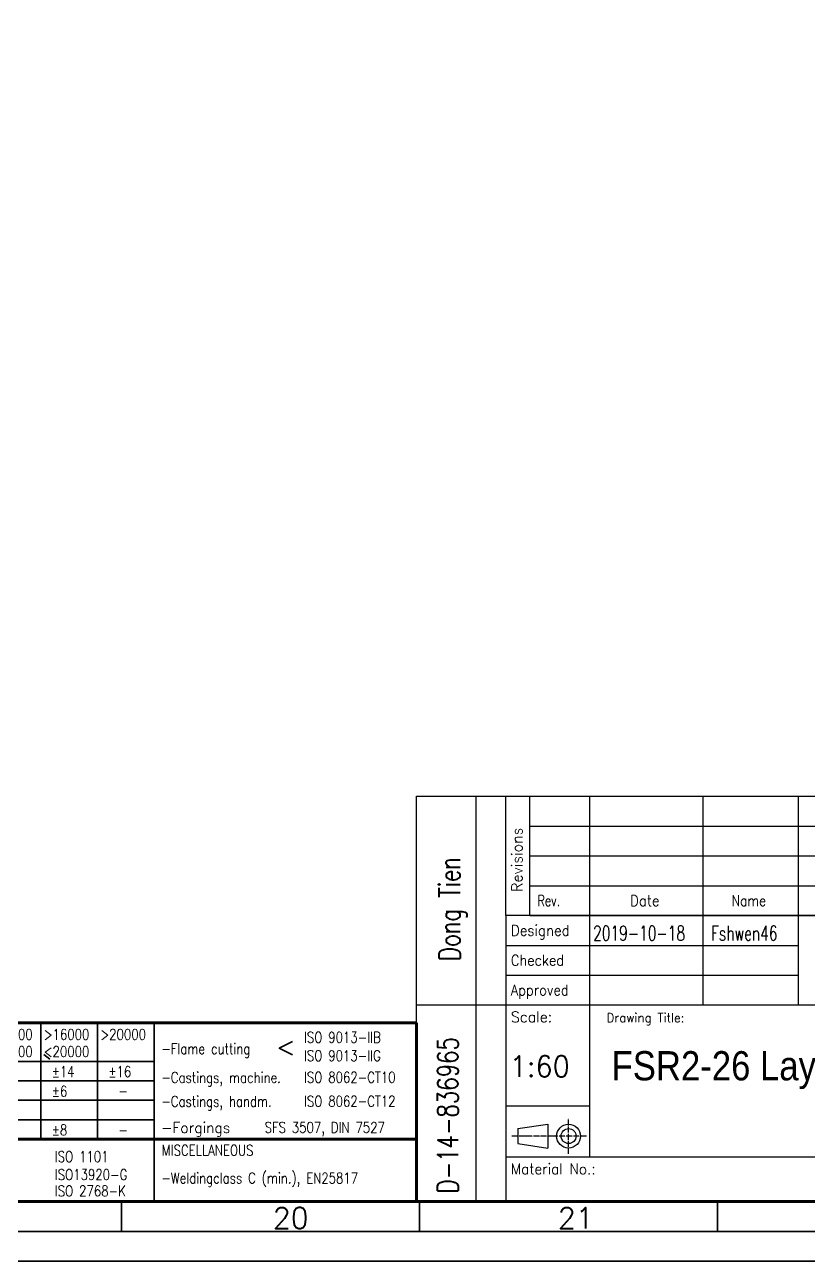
# Model space of a CAD drawing. Header units: millimetres. Extents: x 39335 to 110675, y -13954 to 36506.
# Drawn here: x 95332 to 103217, y -13954 to -1508 of the extents above; entities that cross this region are included whole.
import ezdxf
from ezdxf.enums import TextEntityAlignment as Align

# ---------------------------------------------------------------- set-up
doc = ezdxf.new("R2010")
doc.units = ezdxf.units.MM
doc.linetypes.add('DASHDOT', pattern=[1.2, 1, -0.095, 0.01, -0.095])
for name, color, linetype in [('10', 3, 'Continuous'), ('20', 4, 'Continuous'), ('schriftfeld', 7, 'Continuous')]:
    doc.layers.add(name, color=color, linetype=linetype)
doc.layers.add('M_EQUIP_E7', color=7, linetype='Continuous', lineweight=70)
doc.layers.add('Y_______B1', color=3, linetype='Continuous', lineweight=35)
doc.styles.add('Drawing NO', font='arial.ttf')
doc.styles.add('S', font='simplex.shx', dxfattribs={"width": 0.8})
doc.styles.add('SIMPLEX', font='SIMPLEX.SHX')

# ---------------------------------------------------------------- blocks, each defined once
blk = doc.blocks.new('A$C4D8E30D3')
at = {"color": 3, "linetype": 'Continuous', "lineweight": 35}
for p, q in [((354.5, 10), (354.5, 5)), ((354.5, 10), (354.5, 5)), ((404.5, 10), (404.5, 5)), ((454.5, 10), (454.5, 5))]:
    blk.add_line(p, q, dxfattribs=at)
for points in [[(594, 0), (-595, 0), (-595, 841), (594, 841)], [(589, 5), (-580, 5), (-580, 836), (589, 836)]]:
    blk.add_lwpolyline(points, close=True, dxfattribs=at)
at = {"color": 7, "linetype": 'Continuous', "lineweight": 70}
blk.add_lwpolyline([(584, 10), (-575, 10), (-575, 831), (584, 831)], close=True, dxfattribs=at)
at = {"color": 3, "linetype": 'Continuous', "lineweight": 35, "style": 'S'}
for s, p in [('20', (379.9, 5.51)), ('21', (427.71, 5.51))]:
    blk.add_text(s, height=3.5, dxfattribs=at).set_placement(p)
blk = doc.blocks.new('AS_GENTOL_EN_M_C1')
at = {"color": 3, "linetype": 'Continuous', "lineweight": 35}
for p, q in [((-175, 30), (-175, 23.5)), ((-163, 30), (-163, 10.5)), ((-154, 30), (-154, 10.5)), ((-145, 30), (-145, 0)), ((-136, 30), (-136, 10.5)), ((-127, 30), (-127, 10.5)), ((-118, 30), (-118, 10.5)), ((-109, 30), (-109, 10.5)), ((-100, 30), (-100, 10.5)), ((-91, 30), (-91, 0)), ((-82, 30), (-82, 10.5)), ((-72.5, 30), (-72.5, 10.5)), ((-63, 30), (-63, 10.5)), ((-53.5, 30), (-53.5, 10.5)), ((-44, 30), (-44, 0)), ((-210, 23.5), (-44, 23.5)), ((-161.17, 24.76), (-160.1, 24)), ((-152.12, 24.67), (-150.96, 23.89)), ((-143.11, 24.73), (-141.98, 23.99)), ((-134.1, 24.64), (-133.01, 23.93)), ((-125.34, 24.64), (-124.3, 23.98)), ((-117.01, 24.71), (-115.94, 23.91)), ((-108.07, 24.71), (-106.96, 23.93)), ((-99.07, 24.71), (-97.96, 23.93)), ((-90.07, 24.71), (-88.96, 23.93)), ((-81.51, 24.67), (-80.51, 23.91)), ((-72.01, 24.67), (-71.01, 23.91)), ((-62.51, 24.67), (-61.51, 23.91)), ((-210, 20.25), (-44, 20.25)), ((-210, 17), (-44, 17)), ((-210, 13.75), (-44, 13.75)), ((-148.98, 1.3), (-147.92, 2.12))]:
    blk.add_line(p, q, dxfattribs=at)
at = {"color": 7, "linetype": 'Continuous', "lineweight": 70}
blk.add_line((-210, 10.5), (0, 10.5), dxfattribs=at)
blk.add_lwpolyline([(0, 30), (-210, 30), (-210, 0), (0, 0)], close=True, dxfattribs=at)
at = {"color": 3, "linetype": 'Continuous', "lineweight": 35}
blk.add_lwpolyline([(-20.8, 26.84), (-23.03, 25.73), (-20.8, 24.62)], dxfattribs=at)
at = {"color": 7, "linetype": 'Continuous', "lineweight": 70, "style": 'S', "width": 0.8}
blk.add_text('GENERAL TOLERANCES', height=2, dxfattribs=at).set_placement((-209.31, 27.14))
at = {"color": 3, "linetype": 'Continuous', "lineweight": 35, "style": 'S', "width": 0.8}
for s, p in [('Nominal', (-174.03, 26.94)), ('>0.5', (-161.2, 27.16)), ('>3', (-152.13, 27.16)), ('>6', (-143.12, 27.16)), ('>30', (-134.2, 27.16)), ('>120', (-125.4, 27.16)), ('>400', (-117.1, 27.16)), ('>1000', (-108.1, 27.16)), ('>2000', (-99.1, 27.16)), ('>4000', (-90.1, 27.16)), ('>8000', (-81.54, 27.16)), ('>12000', (-72.04, 27.16)), ('>16000', (-62.54, 27.16)), ('>20000', (-53.04, 27.16)), ('ISO 9013-IIB', (-18.89, 26.67)), ('measure', (-174.03, 24.35)), ('<3', (-161.21, 24.35)), ('<6', (-152.16, 24.35)), ('<30', (-143.12, 24.34)), ('<120', (-134.2, 24.34)), ('<400', (-125.4, 24.34)), ('<1000', (-117.1, 24.32)), ('<2000', (-108.1, 24.32)), ('<4000', (-99.1, 24.32)), ('<8000', (-90.1, 24.32)), ('<12000', (-81.54, 24.28)), ('<16000', (-72.04, 24.28)), ('<20000', (-62.54, 24.28)), ('-Flame cutting', (-42.82, 24.75)), ('ISO 9013-IIG', (-18.89, 23.57)), ('-Welding', (-208.3, 21.03)), ('ISO13920-B', (-180.55, 20.67)), ('%%p1', (-161.19, 20.91)), ('%%p1', (-152.14, 20.91)), ('%%p1', (-143.14, 20.91)), ('%%p2', (-134.17, 20.91)), ('%%p2', (-125.12, 20.91)), ('%%p3', (-116.13, 20.91)), ('%%p4', (-107.13, 20.91)), ('%%p6', (-98.13, 20.91)), ('%%p8', (-89.13, 20.91)), ('%%p10', (-80.19, 20.91)), ('%%p12', (-70.69, 20.91)), ('%%p14', (-61.19, 20.91)), ('%%p16', (-51.69, 20.91)), ('-Castings, machine.', (-42.82, 19.93)), ('ISO 8062-CT10', (-18.89, 19.96)), ('-Machining', (-208.3, 17.6)), ('ISO 2768-m', (-180.54, 17.73)), ('%%p0.1', (-161.19, 17.63)), ('%%p0.1', (-152.14, 17.63)), ('%%p0.2', (-143.14, 17.63)), ('%%p0.3', (-134.15, 17.63)), ('%%p0.5', (-125.13, 17.63)), ('%%p0.8', (-116.12, 17.63)), ('%%p1.2', (-107.14, 17.63)), ('%%p2', (-98.12, 17.63)), ('%%p3', (-89.12, 17.63)), ('%%p4', (-80.22, 17.63)), ('%%p5', (-70.72, 17.63)), ('%%p6', (-61.18, 17.63)), ('-', (-49.99, 17.63)), ('-Castings, handm.', (-42.82, 15.92)), ('ISO 8062-CT12', (-18.89, 15.95)), ('-Chamfers, radius', (-208.29, 14.54)), ('ISO 2768-m', (-180.54, 14.48)), ('%%p0.2', (-161.19, 14.38)), ('%%p0.5', (-152.14, 14.38)), ('%%p1.0', (-143.14, 14.38)), ('-Cutting, bending', (-208.29, 11.27)), ('ISO 2768-c', (-180.56, 11.15)), ('%%p0.2', (-161.19, 11.13)), ('%%p0.3', (-152.14, 11.13)), ('%%p0.5', (-143.14, 11.13)), ('%%p0.8', (-134.15, 11.13)), ('%%p1.2', (-125.13, 11.13)), ('%%p2', (-116.12, 11.13)), ('%%p3', (-107.12, 11.13)), ('%%p4', (-98.12, 11.13)), ('%%p5', (-89.12, 11.13)), ('%%p6', (-80.22, 11.13)), ('%%p7', (-70.72, 11.13)), ('%%p8', (-61.18, 11.13)), ('SFS 3507, DIN 7527', (-25.49, 11.55)), ('-', (-49.99, 11.13)), ('-Surface roughness ', (-132.34, 6.71)), ('ISO 1302-Ra', (-106.51, 6.66)), ('-Symbols', (-78.17, 6.65)), ('ISO 1101', (-60.68, 6.65)), ('-Welding', (-208.3, 4.57)), ('ISO13920-B', (-194.65, 4.48)), ('ISO 2768-c', (-166.12, 4.5)), ('s<4', (-150.22, 4.5)), ('-Bending<', (-178.51, 2.98)), ('-Welding symbols', (-132.33, 3.73)), ('ISO 2553', (-106.51, 3.62)), ('-Welding', (-78.16, 3.64)), ('ISO13920-G', (-60.67, 3.64)), ('-Weldingclass C (min.), EN25817', (-42.82, 3.06)), ('-Machining', (-208.29, 1.55)), ('ISO 2768-m', (-194.63, 1.55)), ('ISO 2768-v', (-166.12, 1.68)), ('s>4', (-150.22, 1.68)), ('-Tolerancing', (-132.33, 0.98)), ('ISO 8015', (-106.51, 0.87)), ('-Machining', (-78.16, 0.91)), ('ISO 2768-K', (-60.67, 0.9))]:
    blk.add_text(s, height=1.8, dxfattribs=at).set_placement(p)
at = {"color": 2, "linetype": 'Continuous', "lineweight": 50, "style": 'S', "width": 0.8}
for s, p in [('LINEAR DIMENSIONS', (-209.42, 24.15)), ('ANGULAR DIMENSIONS', (-209.49, 7.83)), ('SYMBOLS', (-144.46, 7.86)), ('GEOM.TOL.', (-90.19, 7.77)), ('MISCELLANEOUS', (-42.72, 7.72))]:
    blk.add_text(s, height=1.8, dxfattribs=at).set_placement(p)
at = {"color": 3, "linetype": 'Continuous', "lineweight": 35, "style": 'S', "width": 0.889648}
blk.add_text('-Forgings', height=1.8, dxfattribs=at).set_placement((-42.85, 11.52), (-31.26, 11.52), align=Align.FIT)
blk = doc.blocks.new('ATCPTTITLE')
at = {"layer": '10', "color": 3}
blk.add_line((-94347.07, 2483.94), (-94167.07, 2483.94), dxfattribs=at)
at = {"layer": 'schriftfeld', "color": 3}
for p, q in [((-94347.07, 2415.94), (-94347.07, 2483.94)), ((-94337.07, 2415.94), (-94337.07, 2483.94)), ((-94332.07, 2463.94), (-94332.07, 2483.94)), ((-94328.07, 2463.94), (-94328.07, 2483.94)), ((-94318.07, 2483.94), (-94318.07, 2423.44)), ((-94299.07, 2483.94), (-94299.07, 2448.94)), ((-94283.07, 2483.94), (-94283.07, 2448.94)), ((-94328.07, 2463.94), (-94168.07, 2463.94)), ((-94347.07, 2448.94), (-94167.07, 2448.94)), ((-94318.07, 2431.94), (-94332.07, 2431.94)), ((-94330.07, 2428.19), (-94325.07, 2428.94)), ((-94330.07, 2428.19), (-94330.07, 2425.69)), ((-94325.07, 2428.94), (-94325.07, 2424.94)), ((-94330.07, 2425.69), (-94325.07, 2424.94)), ((-94332.07, 2423.44), (-94167.07, 2423.44)), ((-94332.07, 2415.94), (-94347.07, 2415.94))]:
    blk.add_line(p, q, dxfattribs=at)
at = {"layer": 'schriftfeld', "color": 4}
for p, q in [((-94328.07, 2478.94), (-94206.07, 2478.94)), ((-94328.07, 2473.94), (-94206.07, 2473.94)), ((-94328.07, 2468.94), (-94206.07, 2468.94)), ((-94332.07, 2458.94), (-94283.07, 2458.94)), ((-94332.07, 2453.94), (-94283.07, 2453.94))]:
    blk.add_line(p, q, dxfattribs=at)
at = {"layer": 'schriftfeld', "color": 1}
for p, q in [((-94332.07, 2463.94), (-94332.07, 2415.94)), ((-94167.07, 2463.94), (-94332.07, 2463.94)), ((-94332.07, 2415.94), (-94167.07, 2415.94)), ((-94332.07, 2415.94), (-94167.07, 2415.94))]:
    blk.add_line(p, q, dxfattribs=at)
at = {"layer": 'schriftfeld', "color": 4, "linetype": 'DASHDOT'}
for p, q in [((-94321.57, 2423.94), (-94321.57, 2429.94)), ((-94324.07, 2426.94), (-94331.07, 2426.94)), ((-94318.57, 2426.94), (-94324.57, 2426.94))]:
    blk.add_line(p, q, dxfattribs=at)
at = {"layer": 'schriftfeld', "color": 3}
for radius in [2, 1.25]:
    blk.add_circle((-94321.57, 2426.94), radius, dxfattribs=at)
at = {"color": 1}
for tag, p, style, width in [('DRAWINGNO', (-94239.06, 2436.98), 'Drawing NO', 0.85), ('DRAWINGTITLE1', (-94314.35, 2436.29), 'Drawing NO', 0.85), ('LANG.', (-94186.17, 2436.03), 'SIMPLEX', 0.710102), ('-', (-94193.91, 2434.74), 'SIMPLEX', 0.710102), ('DRAWINGTITLE2', (-94314.35, 2428.85), 'Drawing NO', 0.85)]:
    blk.add_attdef(tag, p, '', height=4.9, dxfattribs=dict(at, style=style, width=width))
at = {"layer": '10', "color": 3, "style": 'SIMPLEX', "width": 0.750376}
for tag, p in [('ORDECODE', (-94339.77, 2456.31)), ('ORDERNUMBER', (-94340.08, 2417.33))]:
    blk.add_attdef(tag, p, '', height=3.5, rotation=90, dxfattribs=at)
at = {"layer": '10', "color": 3, "style": 'SIMPLEX', "width": 0.960632}
blk.add_attdef('SCALE', (-94331.45, 2436.91), '', height=3.5, dxfattribs=at)
at = {"layer": '20', "color": 4, "style": 'SIMPLEX', "width": 0.679426}
for tag, p in [('DESIGNEDDATE', (-94317.46, 2459.73)), ('DESIGNNAME', (-94297.66, 2459.73)), ('CHECKEDDATE', (-94317.46, 2455.05)), ('CHECKNAME', (-94297.66, 2454.73)), ('APPROVEDDATE', (-94317.46, 2450.05)), ('APPROVEDNAME', (-94297.66, 2449.73))]:
    blk.add_attdef(tag, p, '', height=2.5, dxfattribs=at)
at = {"layer": 'schriftfeld', "color": 4, "style": 'SIMPLEX', "width": 0.979218}
blk.add_text('Revisions', height=1.8, rotation=90, dxfattribs=at).set_placement((-94329.32, 2467.88))
at = {"layer": 'schriftfeld', "color": 4, "style": 'SIMPLEX'}
for s, height, width, p in [(' Rev.', 1.8, 0.753846, (-94327.7, 2465.54)), ('Date', 1.8, 0.913107, (-94311.25, 2465.54)), ('Name', 1.8, 0.84165, (-94294.23, 2465.54)), ('Designed', 1.8, 0.920189, (-94331.25, 2460.54)), ('Checked', 1.8, 0.890323, (-94331.25, 2455.54)), ('Approved', 1.8, 0.890323, (-94331.25, 2450.54)), ('Scale:', 1.8, 0.962526, (-94331.23, 2446.04)), ('Drawing Title:', 1.5, 0.972519, (-94315.2, 2446.04)), ('Material No.:', 1.8, 0.929773, (-94331.24, 2420.54))]:
    blk.add_text(s, height=height, dxfattribs=dict(at, width=width)).set_placement(p)
for tag, p in [('Rev.', (-94327.05, 2479.78)), ('REV.DATE1', (-94315.93, 2479.7)), ('REV.NAME3', (-94297.83, 2479.94)), ('DESCRIPITION3', (-94256.89, 2479.94)), ('Rev.', (-94327.05, 2474.63)), ('REV.DATE1', (-94315.93, 2474.7)), ('REV.NAME2', (-94297.83, 2474.94)), ('DESCRIPITION2', (-94256.89, 2474.94)), ('Rev.', (-94327.05, 2469.82)), ('REV.DATE1', (-94315.93, 2469.7)), ('REV.NAME1', (-94297.83, 2469.94)), ('DESCRIPITION1', (-94256.89, 2469.94))]:
    blk.add_attdef(tag, p, '', height=1.8, dxfattribs=at)
for tag, p, width in [('REV.CHECKDATE3', (-94198.42, 2479.96), 0.901728), ('REV.CHECKNAME3', (-94179.42, 2479.96), 0.901728), ('REV.CHECKDATE2', (-94198.42, 2474.96), 0.901728), ('REV.CHECKNAME2', (-94179.42, 2474.96), 0.901728), ('REV.CHECKDATE1', (-94198.42, 2469.96), 0.901728), ('REV.CHECKNAME1', (-94179.42, 2469.96), 0.901728), ('REF.DRAWINGMNO', (-94197.12, 2460.3), 0.947002), ('REPLACES', (-94205.72, 2455.3), 0.912928), ('MODELNO', (-94205.72, 2450.3), 0.912928), ('MATERIALNO', (-94313.46, 2420.38), 0.929773), ('WEIGHT', (-94226.43, 2419.4), 0.937595), ('GROUPNUM', (-94183.23, 2419.4), 0.937595)]:
    blk.add_attdef(tag, p, '', height=1.8, dxfattribs=dict(at, width=width))

msp = doc.modelspace()

# ---------------------------------------------------------------- block references
at = {"lineweight": 35}
ref = msp.add_blockref('ATCPTTITLE', (5760099.18, -158310.66), dxfattribs=dict(at, xscale=60, yscale=60, zscale=60))
ref.add_attrib('DESIGNEDDATE', '2019-10-18', (101051.5, -10727.03), dxfattribs={"layer": '20', "color": 4, "height": 150, "style": 'SIMPLEX', "width": 0.679426})
ref.add_attrib('ORDERNUMBER', 'D-14-836965', (99694.52, -13270.87), dxfattribs={"layer": '10', "color": 3, "height": 210, "rotation": 90, "style": 'SIMPLEX', "width": 0.750376})
ref.add_attrib('ORDECODE', 'Dong Tien', (99712.74, -10932.31), dxfattribs={"layer": '10', "color": 3, "height": 210, "rotation": 90, "style": 'SIMPLEX', "width": 0.750376})
ref.add_attrib('DESIGNNAME', 'Fshwen46', (102239.44, -10727.03), dxfattribs={"layer": '20', "color": 4, "height": 150, "style": 'SIMPLEX', "width": 0.679426})
ref.add_attrib('SCALE', '1:60', (100212.35, -12096.22), dxfattribs={"layer": '10', "color": 3, "height": 210, "style": 'SIMPLEX', "width": 0.960632})
ref.add_attrib('DRAWINGTITLE1', 'FSR2-26 Layout', (101237.91, -12133.29), dxfattribs={"color": 1, "height": 294, "style": 'Drawing NO', "width": 0.85})
at = {"layer": 'M_EQUIP_E7', "lineweight": 35, "xscale": 60, "yscale": 60, "zscale": 60}
msp.add_blockref('A$C4D8E30D3', (75035, -13954.12), dxfattribs=at)
at = {"layer": 'Y_______B1', "lineweight": 35, "xscale": 60, "yscale": 60, "zscale": 60}
msp.add_blockref('AS_GENTOL_EN_M_C1', (99275, -13354.12), dxfattribs=at)

doc.saveas('drawing.dxf')
